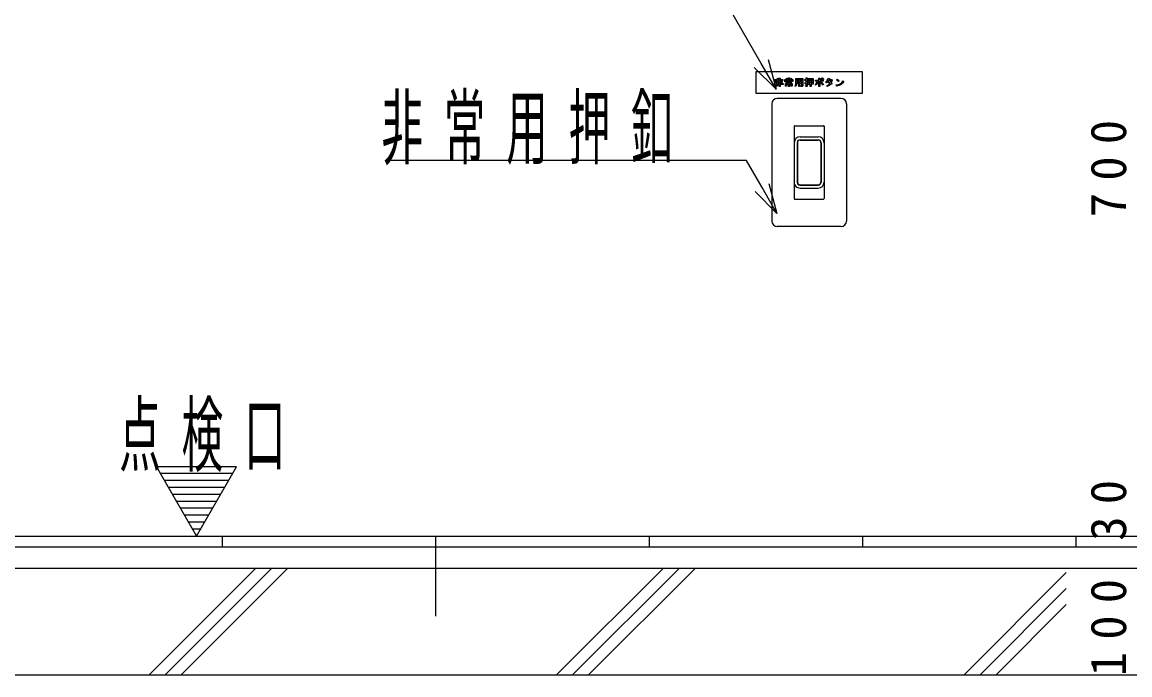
# Model space of a CAD drawing. Units: millimetres, scale not verified. Extents: x -11550 to 0, y -62370 to 8010.
# Drawn here: x -8395 to -7357, y -5268 to -4657 of the extents above; entities that cross this region are included whole.
import ezdxf

# ---------------------------------------------------------------- set-up
doc = ezdxf.new("R2010")
doc.units = ezdxf.units.MM
doc.header["$LTSCALE"] = 30
doc.linetypes.add('USER1', pattern=[4.5, 2.5, -2])
doc.layers.add('layer1', color=4, linetype='Continuous', lineweight=25)
doc.styles.add('ＭＳ ゴシック', font='')
doc.styles.get('ＭＳ ゴシック').set_extended_font_data('MS Gothic')

msp = doc.modelspace()

# ---------------------------------------------------------------- linework, layer by layer
at = {"layer": 'layer1'}
for p, q in [((-7702.42, -4695.48), (-7742.55, -4625.98)), ((-7695.93, -4691.72), (-7688.42, -4719.72)), ((-7688.42, -4719.72), (-7708.92, -4699.23)), ((-7688.42, -4719.72), (-7702.42, -4695.48)), ((-7689.64, -4711.54), (-7689.64, -4710.71)), ((-7689.64, -4710.71), (-7687.23, -4710.71)), ((-7687.23, -4711.54), (-7689.64, -4711.54)), ((-7689.23, -4713.3), (-7689.23, -4712.47)), ((-7689.23, -4712.47), (-7687.23, -4712.47)), ((-7687.23, -4710.71), (-7687.23, -4709.37)), ((-7687.23, -4709.37), (-7686.49, -4709.37)), ((-7687.23, -4712.47), (-7687.23, -4711.54)), ((-7686.49, -4709.37), (-7686.34, -4709.41)), ((-7686.28, -4709.58), (-7686.36, -4709.71)), ((-7686.36, -4709.71), (-7686.36, -4714.45)), ((-7686.34, -4709.41), (-7686.27, -4709.49)), ((-7686.27, -4709.49), (-7686.28, -4709.58)), ((-7685.54, -4717.16), (-7685.54, -4709.37)), ((-7685.54, -4709.37), (-7684.8, -4709.37)), ((-7684.8, -4709.37), (-7684.65, -4709.41)), ((-7684.59, -4709.58), (-7684.67, -4709.71)), ((-7684.67, -4709.71), (-7684.67, -4710.71)), ((-7684.67, -4710.71), (-7682.29, -4710.71)), ((-7682.29, -4711.54), (-7684.67, -4711.54)), ((-7684.67, -4711.54), (-7684.67, -4712.47)), ((-7684.67, -4712.47), (-7682.67, -4712.47)), ((-7684.65, -4709.41), (-7684.58, -4709.49)), ((-7684.58, -4709.49), (-7684.59, -4709.58)), ((-7682.67, -4712.47), (-7682.67, -4713.3)), ((-7682.29, -4710.71), (-7682.29, -4711.54)), ((-7680.35, -4712.61), (-7680.35, -4710.68)), ((-7680.35, -4710.68), (-7678.42, -4710.68)), ((-7679.48, -4712.61), (-7680.35, -4712.61)), ((-7673.59, -4711.41), (-7679.48, -4711.41)), ((-7679.48, -4711.41), (-7679.48, -4712.61)), ((-7679.18, -4709.91), (-7678.54, -4709.37)), ((-7678.95, -4710.11), (-7679.18, -4709.91)), ((-7678.75, -4710.3), (-7678.95, -4710.11)), ((-7678.57, -4710.49), (-7678.75, -4710.3)), ((-7678.73, -4713.82), (-7678.73, -4711.74)), ((-7678.73, -4711.74), (-7674.34, -4711.74)), ((-7678.42, -4710.68), (-7678.57, -4710.49)), ((-7678.54, -4709.37), (-7678.25, -4709.57)), ((-7678.25, -4709.57), (-7677.99, -4709.81)), ((-7677.58, -4710.41), (-7678.1, -4710.68)), ((-7678.1, -4710.68), (-7676.94, -4710.68)), ((-7677.99, -4709.81), (-7677.77, -4710.1)), ((-7675.21, -4712.48), (-7677.86, -4712.48)), ((-7677.86, -4712.48), (-7677.86, -4713.09)), ((-7677.77, -4710.1), (-7677.58, -4710.41)), ((-7676.94, -4710.68), (-7676.94, -4709.16)), ((-7676.94, -4709.16), (-7676.19, -4709.16)), ((-7676.19, -4709.16), (-7676.05, -4709.21)), ((-7675.98, -4709.38), (-7676.07, -4709.5)), ((-7676.07, -4709.5), (-7676.07, -4710.68)), ((-7676.07, -4710.68), (-7674.94, -4710.68)), ((-7676.05, -4709.21), (-7675.98, -4709.28)), ((-7675.98, -4709.28), (-7675.98, -4709.38)), ((-7675.49, -4710.45), (-7674.74, -4709.26)), ((-7674.94, -4710.68), (-7675.49, -4710.45)), ((-7675.21, -4713.09), (-7675.21, -4712.48)), ((-7674.74, -4709.26), (-7674.03, -4709.66)), ((-7674.11, -4709.99), (-7674.65, -4710.68)), ((-7674.65, -4710.68), (-7672.72, -4710.68)), ((-7674.34, -4711.74), (-7674.34, -4713.82)), ((-7673.97, -4709.97), (-7674.11, -4709.99)), ((-7674.03, -4709.66), (-7673.93, -4709.81)), ((-7673.92, -4709.91), (-7673.97, -4709.97)), ((-7673.93, -4709.81), (-7673.92, -4709.91)), ((-7673.59, -4712.48), (-7673.59, -4711.41)), ((-7672.72, -4712.48), (-7673.59, -4712.48)), ((-7672.72, -4710.68), (-7672.72, -4712.48)), ((-7670.06, -4714.18), (-7670.06, -4709.68)), ((-7670.06, -4709.68), (-7663.5, -4709.68)), ((-7669.19, -4710.51), (-7669.19, -4711.61)), ((-7667.3, -4710.51), (-7669.19, -4710.51)), ((-7669.19, -4711.61), (-7667.3, -4711.61)), ((-7669.19, -4712.44), (-7669.19, -4713.54)), ((-7667.3, -4712.44), (-7669.19, -4712.44)), ((-7667.3, -4711.61), (-7667.3, -4710.51)), ((-7667.3, -4713.54), (-7667.3, -4712.44)), ((-7666.43, -4710.51), (-7666.43, -4711.61)), ((-7664.37, -4710.51), (-7666.43, -4710.51)), ((-7666.43, -4711.61), (-7664.37, -4711.61)), ((-7666.43, -4712.44), (-7666.43, -4713.54)), ((-7664.37, -4712.44), (-7666.43, -4712.44)), ((-7664.37, -4711.61), (-7664.37, -4710.51)), ((-7664.37, -4713.54), (-7664.37, -4712.44)), ((-7663.5, -4709.68), (-7663.5, -4716.35)), ((-7661.42, -4711.54), (-7661.42, -4710.71)), ((-7661.42, -4710.71), (-7660.21, -4710.71)), ((-7660.21, -4711.54), (-7661.42, -4711.54)), ((-7660.21, -4710.71), (-7660.21, -4709.16)), ((-7660.21, -4709.16), (-7659.47, -4709.16)), ((-7660.21, -4713.39), (-7660.21, -4711.54)), ((-7659.47, -4709.16), (-7659.33, -4709.18)), ((-7659.27, -4709.35), (-7659.34, -4709.49)), ((-7659.34, -4709.49), (-7659.34, -4710.71)), ((-7659.34, -4710.71), (-7658.45, -4710.71)), ((-7658.45, -4711.54), (-7659.34, -4711.54)), ((-7659.34, -4711.54), (-7659.34, -4713.16)), ((-7659.33, -4709.18), (-7659.27, -4709.24)), ((-7659.27, -4709.24), (-7659.27, -4709.35)), ((-7658.45, -4710.71), (-7658.45, -4711.54)), ((-7658.35, -4715.2), (-7658.35, -4709.64)), ((-7658.35, -4709.64), (-7653.79, -4709.64)), ((-7656.52, -4710.48), (-7657.48, -4710.48)), ((-7657.48, -4710.48), (-7657.48, -4711.71)), ((-7657.48, -4711.71), (-7656.52, -4711.71)), ((-7656.52, -4712.54), (-7657.48, -4712.54)), ((-7657.48, -4712.54), (-7657.48, -4713.71)), ((-7656.52, -4711.71), (-7656.52, -4710.48)), ((-7656.52, -4713.71), (-7656.52, -4712.54)), ((-7654.66, -4710.48), (-7655.65, -4710.48)), ((-7655.65, -4710.48), (-7655.65, -4711.71)), ((-7655.65, -4711.71), (-7654.66, -4711.71)), ((-7654.66, -4712.54), (-7655.65, -4712.54)), ((-7655.65, -4712.54), (-7655.65, -4713.71)), ((-7654.66, -4711.71), (-7654.66, -4710.48)), ((-7654.66, -4713.71), (-7654.66, -4712.54)), ((-7653.79, -4709.64), (-7653.79, -4714.99)), ((-7651.64, -4712.27), (-7651.64, -4711.33)), ((-7651.64, -4711.33), (-7648.54, -4711.33)), ((-7648.54, -4712.27), (-7651.64, -4712.27)), ((-7648.54, -4711.33), (-7648.54, -4709.4)), ((-7648.54, -4709.4), (-7647.73, -4709.4)), ((-7648.54, -4717.06), (-7648.54, -4712.27)), ((-7647.73, -4709.4), (-7647.54, -4709.47)), ((-7647.46, -4709.68), (-7647.57, -4709.82)), ((-7647.57, -4709.82), (-7647.57, -4711.33)), ((-7647.57, -4711.33), (-7644.4, -4711.33)), ((-7644.4, -4712.27), (-7647.57, -4712.27)), ((-7647.57, -4712.27), (-7647.57, -4717.06)), ((-7647.54, -4709.47), (-7647.45, -4709.56)), ((-7647.45, -4709.56), (-7647.46, -4709.68)), ((-7646.54, -4709.98), (-7646.05, -4709.47)), ((-7646.26, -4710.23), (-7646.54, -4709.98)), ((-7645.97, -4710.5), (-7646.26, -4710.23)), ((-7646.05, -4709.47), (-7645.72, -4709.72)), ((-7645.65, -4710.8), (-7645.97, -4710.5)), ((-7645.72, -4709.72), (-7645.41, -4709.99)), ((-7645.31, -4711.13), (-7645.65, -4710.8)), ((-7645.58, -4709.42), (-7645.04, -4708.95)), ((-7645.3, -4709.69), (-7645.58, -4709.42)), ((-7645.41, -4709.99), (-7645.11, -4710.28)), ((-7644.81, -4710.59), (-7645.31, -4711.13)), ((-7645, -4709.99), (-7645.3, -4709.69)), ((-7645.11, -4710.28), (-7644.81, -4710.59)), ((-7645.04, -4708.95), (-7644.72, -4709.21)), ((-7644.69, -4710.3), (-7645, -4709.99)), ((-7644.72, -4709.21), (-7644.41, -4709.49)), ((-7644.36, -4710.65), (-7644.69, -4710.3)), ((-7644.41, -4709.49), (-7644.11, -4709.81)), ((-7644.4, -4711.33), (-7644.4, -4712.27)), ((-7643.81, -4710.15), (-7644.36, -4710.65)), ((-7644.11, -4709.81), (-7643.81, -4710.15)), ((-7641.93, -4713.26), (-7641.13, -4712.31)), ((-7641.13, -4712.31), (-7640.47, -4711.33)), ((-7640.47, -4711.33), (-7639.96, -4710.32)), ((-7639.86, -4712.21), (-7640.25, -4712.75)), ((-7639.96, -4710.32), (-7639.6, -4709.3)), ((-7639.94, -4713.21), (-7639.47, -4712.47)), ((-7639.52, -4711.65), (-7639.86, -4712.21)), ((-7639.6, -4709.3), (-7638.67, -4709.65)), ((-7637.14, -4711.65), (-7639.52, -4711.65)), ((-7639.47, -4712.47), (-7638.93, -4712.71)), ((-7639.01, -4710.58), (-7639.1, -4710.71)), ((-7639.1, -4710.71), (-7636.9, -4710.71)), ((-7638.92, -4710.43), (-7639.01, -4710.58)), ((-7638.84, -4710.26), (-7638.92, -4710.43)), ((-7638.78, -4710.08), (-7638.84, -4710.26)), ((-7638.61, -4709.98), (-7638.78, -4710.08)), ((-7638.67, -4709.65), (-7638.56, -4709.77)), ((-7638.53, -4709.88), (-7638.61, -4709.98)), ((-7638.56, -4709.77), (-7638.53, -4709.88)), ((-7637.5, -4712.88), (-7637.34, -4712.43)), ((-7637.34, -4712.43), (-7637.22, -4712.02)), ((-7637.22, -4712.02), (-7637.14, -4711.65)), ((-7636.9, -4710.71), (-7636.48, -4710.57)), ((-7636.48, -4710.57), (-7636, -4711.04)), ((-7636.27, -4712.11), (-7636.45, -4712.73)), ((-7636.12, -4711.45), (-7636.27, -4712.11)), ((-7636, -4711.38), (-7636.12, -4711.45)), ((-7636, -4711.04), (-7635.94, -4711.17)), ((-7635.94, -4711.29), (-7636, -4711.38)), ((-7635.94, -4711.17), (-7635.94, -4711.29)), ((-7631.92, -4711.03), (-7631.26, -4710.19)), ((-7631.48, -4711.35), (-7631.92, -4711.03)), ((-7631.02, -4711.7), (-7631.48, -4711.35)), ((-7631.26, -4710.19), (-7630.84, -4710.47)), ((-7630.55, -4712.09), (-7631.02, -4711.7)), ((-7630.84, -4710.47), (-7630.38, -4710.82)), ((-7630.07, -4712.51), (-7630.55, -4712.09)), ((-7630.38, -4710.82), (-7629.87, -4711.25)), ((-7629.33, -4711.76), (-7630.07, -4712.51)), ((-7629.87, -4711.25), (-7629.33, -4711.76)), ((-7626.94, -4713.39), (-7625.97, -4711.81)), ((-7625.12, -4712.39), (-7626.2, -4714.11)), ((-7625.97, -4711.81), (-7625.12, -4712.39)), ((-7689.88, -4714.56), (-7687.23, -4713.93)), ((-7689.7, -4715.46), (-7689.88, -4714.56)), ((-7689.58, -4715.53), (-7689.7, -4715.46)), ((-7689.48, -4715.53), (-7689.58, -4715.53)), ((-7689.41, -4715.49), (-7689.48, -4715.53)), ((-7689.47, -4716.5), (-7688.53, -4716.14)), ((-7689.08, -4717.33), (-7689.47, -4716.5)), ((-7689.37, -4715.38), (-7689.41, -4715.49)), ((-7687.26, -4714.75), (-7689.37, -4715.38)), ((-7687.23, -4713.3), (-7689.23, -4713.3)), ((-7687.89, -4716.87), (-7689.08, -4717.33)), ((-7688.53, -4716.14), (-7687.85, -4715.73)), ((-7687.04, -4716.24), (-7687.89, -4716.87)), ((-7687.85, -4715.73), (-7687.43, -4715.27)), ((-7687.43, -4715.27), (-7687.26, -4714.75)), ((-7687.23, -4713.93), (-7687.23, -4713.3)), ((-7686.53, -4715.43), (-7687.04, -4716.24)), ((-7686.36, -4714.45), (-7686.53, -4715.43)), ((-7684.67, -4717.16), (-7685.54, -4717.16)), ((-7682.67, -4713.3), (-7684.67, -4713.3)), ((-7684.67, -4713.3), (-7684.67, -4714.33)), ((-7684.67, -4714.33), (-7681.95, -4714.33)), ((-7681.95, -4715.16), (-7684.67, -4715.16)), ((-7684.67, -4715.16), (-7684.67, -4717.16)), ((-7681.95, -4714.33), (-7681.95, -4715.16)), ((-7679.59, -4716.71), (-7679.59, -4714.19)), ((-7679.59, -4714.19), (-7676.94, -4714.19)), ((-7678.72, -4716.71), (-7679.59, -4716.71)), ((-7676.94, -4713.82), (-7678.73, -4713.82)), ((-7676.94, -4715.02), (-7678.72, -4715.02)), ((-7678.72, -4715.02), (-7678.72, -4716.71)), ((-7677.86, -4713.09), (-7675.21, -4713.09)), ((-7676.94, -4714.19), (-7676.94, -4713.82)), ((-7676.94, -4717.16), (-7676.94, -4715.02)), ((-7676.07, -4717.16), (-7676.94, -4717.16)), ((-7674.34, -4713.82), (-7676.07, -4713.82)), ((-7676.07, -4713.82), (-7676.07, -4714.19)), ((-7676.07, -4714.19), (-7673.28, -4714.19)), ((-7674.15, -4715.02), (-7676.07, -4715.02)), ((-7676.07, -4715.02), (-7676.07, -4717.16)), ((-7674.97, -4715.91), (-7674.19, -4715.91)), ((-7674.82, -4716.75), (-7674.97, -4715.91)), ((-7673.85, -4716.75), (-7674.82, -4716.75)), ((-7674.19, -4715.91), (-7674.17, -4715.91)), ((-7674.17, -4715.91), (-7674.16, -4715.9)), ((-7674.16, -4715.9), (-7674.15, -4715.89)), ((-7674.15, -4715.87), (-7674.15, -4715.02)), ((-7674.15, -4715.89), (-7674.15, -4715.87)), ((-7673.6, -4716.71), (-7673.85, -4716.75)), ((-7673.42, -4716.6), (-7673.6, -4716.71)), ((-7673.31, -4716.43), (-7673.42, -4716.6)), ((-7673.28, -4716.18), (-7673.31, -4716.43)), ((-7673.28, -4714.19), (-7673.28, -4716.18)), ((-7670.99, -4716.59), (-7670.58, -4716.04)), ((-7670.34, -4717.23), (-7670.99, -4716.59)), ((-7670.58, -4716.04), (-7670.29, -4715.45)), ((-7669.86, -4716.63), (-7670.34, -4717.23)), ((-7670.29, -4715.45), (-7670.11, -4714.83)), ((-7670.11, -4714.83), (-7670.06, -4714.18)), ((-7669.51, -4715.95), (-7669.86, -4716.63)), ((-7669.29, -4715.2), (-7669.51, -4715.95)), ((-7669.19, -4714.37), (-7669.29, -4715.2)), ((-7669.19, -4713.54), (-7667.3, -4713.54)), ((-7667.3, -4714.37), (-7669.19, -4714.37)), ((-7667.3, -4716.99), (-7667.3, -4714.37)), ((-7666.43, -4716.99), (-7667.3, -4716.99)), ((-7666.43, -4713.54), (-7664.37, -4713.54)), ((-7664.37, -4714.37), (-7666.43, -4714.37)), ((-7666.43, -4714.37), (-7666.43, -4716.99)), ((-7665.18, -4716.99), (-7665.37, -4716.05)), ((-7665.37, -4716.05), (-7664.42, -4716.05)), ((-7664.14, -4716.99), (-7665.18, -4716.99)), ((-7664.42, -4716.05), (-7664.4, -4716.05)), ((-7664.4, -4716.05), (-7664.38, -4716.04)), ((-7664.38, -4716.04), (-7664.37, -4716.02)), ((-7664.37, -4716), (-7664.37, -4714.37)), ((-7664.37, -4716.02), (-7664.37, -4716)), ((-7663.86, -4716.95), (-7664.14, -4716.99)), ((-7663.66, -4716.83), (-7663.86, -4716.95)), ((-7663.54, -4716.63), (-7663.66, -4716.83)), ((-7663.5, -4716.35), (-7663.54, -4716.63)), ((-7661.49, -4713.73), (-7661.21, -4713.66)), ((-7661.27, -4714.59), (-7661.49, -4713.73)), ((-7661.2, -4714.68), (-7661.27, -4714.59)), ((-7661.21, -4713.66), (-7660.91, -4713.58)), ((-7661.11, -4714.7), (-7661.2, -4714.68)), ((-7661.01, -4714.65), (-7661.11, -4714.7)), ((-7660.89, -4714.52), (-7661.01, -4714.65)), ((-7660.91, -4713.58), (-7660.57, -4713.49)), ((-7660.69, -4714.45), (-7660.89, -4714.52)), ((-7660.71, -4717.23), (-7660.87, -4716.4)), ((-7660.87, -4716.4), (-7660.26, -4716.4)), ((-7659.98, -4717.23), (-7660.71, -4717.23)), ((-7660.51, -4714.38), (-7660.69, -4714.45)), ((-7660.57, -4713.49), (-7660.21, -4713.39)), ((-7660.35, -4714.32), (-7660.51, -4714.38)), ((-7660.21, -4714.27), (-7660.35, -4714.32)), ((-7660.26, -4716.4), (-7660.24, -4716.39)), ((-7660.24, -4716.39), (-7660.22, -4716.38)), ((-7660.22, -4716.38), (-7660.21, -4716.37)), ((-7660.21, -4716.35), (-7660.21, -4714.27)), ((-7660.21, -4716.37), (-7660.21, -4716.35)), ((-7659.7, -4717.19), (-7659.98, -4717.23)), ((-7659.5, -4717.07), (-7659.7, -4717.19)), ((-7659.38, -4716.87), (-7659.5, -4717.07)), ((-7659.34, -4716.59), (-7659.38, -4716.87)), ((-7659.34, -4713.16), (-7659.17, -4713.09)), ((-7659.1, -4713.91), (-7659.34, -4714)), ((-7659.34, -4714), (-7659.34, -4716.59)), ((-7659.17, -4713.09), (-7658.98, -4713.02)), ((-7658.86, -4713.82), (-7659.1, -4713.91)), ((-7658.98, -4713.02), (-7658.77, -4712.95)), ((-7658.62, -4713.74), (-7658.86, -4713.82)), ((-7658.77, -4712.95), (-7658.54, -4712.88)), ((-7658.38, -4713.65), (-7658.62, -4713.74)), ((-7658.54, -4712.88), (-7658.38, -4713.65)), ((-7657.48, -4715.2), (-7658.35, -4715.2)), ((-7657.48, -4713.71), (-7656.52, -4713.71)), ((-7656.52, -4714.54), (-7657.48, -4714.54)), ((-7657.48, -4714.54), (-7657.48, -4715.2)), ((-7656.52, -4717.2), (-7656.52, -4714.54)), ((-7655.65, -4717.2), (-7656.52, -4717.2)), ((-7655.65, -4713.71), (-7654.66, -4713.71)), ((-7654.66, -4714.54), (-7655.65, -4714.54)), ((-7655.65, -4714.54), (-7655.65, -4717.2)), ((-7654.66, -4714.99), (-7654.66, -4714.54)), ((-7653.79, -4714.99), (-7654.66, -4714.99)), ((-7651.78, -4715.55), (-7651.36, -4714.89)), ((-7650.9, -4716.02), (-7651.78, -4715.55)), ((-7651.36, -4714.89), (-7650.97, -4714.21)), ((-7650.97, -4714.21), (-7650.61, -4713.52)), ((-7650.5, -4715.39), (-7650.9, -4716.02)), ((-7650.61, -4713.52), (-7650.29, -4712.81)), ((-7650.14, -4714.78), (-7650.5, -4715.39)), ((-7650.29, -4712.81), (-7649.43, -4713.24)), ((-7649.83, -4714.2), (-7650.14, -4714.78)), ((-7649.56, -4713.64), (-7649.83, -4714.2)), ((-7649.41, -4713.58), (-7649.56, -4713.64)), ((-7649.43, -4713.24), (-7649.35, -4713.38)), ((-7649.34, -4713.49), (-7649.41, -4713.58)), ((-7649.35, -4713.38), (-7649.34, -4713.49)), ((-7647.57, -4717.06), (-7648.54, -4717.06)), ((-7646.75, -4713.45), (-7646, -4712.81)), ((-7646.24, -4714.04), (-7646.75, -4713.45)), ((-7645.77, -4714.65), (-7646.24, -4714.04)), ((-7646, -4712.81), (-7645.39, -4713.47)), ((-7645.33, -4715.27), (-7645.77, -4714.65)), ((-7645.39, -4713.47), (-7644.86, -4714.12)), ((-7644.93, -4715.92), (-7645.33, -4715.27)), ((-7644.05, -4715.34), (-7644.93, -4715.92)), ((-7644.86, -4714.12), (-7644.41, -4714.74)), ((-7644.41, -4714.74), (-7644.05, -4715.34)), ((-7641.18, -4713.78), (-7641.93, -4713.26)), ((-7641.21, -4716.43), (-7640.24, -4715.95)), ((-7640.34, -4717.13), (-7641.21, -4716.43)), ((-7640.69, -4713.28), (-7641.18, -4713.78)), ((-7640.25, -4712.75), (-7640.69, -4713.28)), ((-7639.43, -4716.62), (-7640.34, -4717.13)), ((-7640.24, -4715.95), (-7639.42, -4715.42)), ((-7639.5, -4713.46), (-7639.94, -4713.21)), ((-7639.07, -4713.71), (-7639.5, -4713.46)), ((-7638.65, -4716.06), (-7639.43, -4716.62)), ((-7639.42, -4715.42), (-7638.76, -4714.84)), ((-7638.66, -4713.96), (-7639.07, -4713.71)), ((-7638.93, -4712.71), (-7638.46, -4712.94)), ((-7638.76, -4714.84), (-7638.25, -4714.2)), ((-7638.25, -4714.2), (-7638.66, -4713.96)), ((-7637.99, -4715.43), (-7638.65, -4716.06)), ((-7638.46, -4712.94), (-7638.05, -4713.16)), ((-7638.05, -4713.16), (-7637.71, -4713.36)), ((-7637.45, -4714.75), (-7637.99, -4715.43)), ((-7637.71, -4713.36), (-7637.5, -4712.88)), ((-7636.69, -4715.3), (-7637.45, -4714.75)), ((-7636.67, -4713.32), (-7636.93, -4713.87)), ((-7636.93, -4713.87), (-7636.1, -4714.43)), ((-7636.1, -4714.43), (-7636.69, -4715.3)), ((-7636.45, -4712.73), (-7636.67, -4713.32)), ((-7632.06, -4715.5), (-7629.98, -4715.23)), ((-7631.77, -4716.52), (-7632.06, -4715.5)), ((-7631.65, -4716.68), (-7631.77, -4716.52)), ((-7631.52, -4716.73), (-7631.65, -4716.68)), ((-7631.4, -4716.67), (-7631.52, -4716.73)), ((-7631.28, -4716.5), (-7631.4, -4716.67)), ((-7629.28, -4716.17), (-7631.28, -4716.5)), ((-7629.98, -4715.23), (-7628.28, -4714.53)), ((-7627.59, -4715.37), (-7629.28, -4716.17)), ((-7628.28, -4714.53), (-7626.94, -4713.39)), ((-7626.2, -4714.11), (-7627.59, -4715.37)), ((-7718.2, -4786.55), (-8049.59, -4786.55)), ((-7716.2, -4786.55), (-7718.2, -4786.55)), ((-7701.66, -4811.73), (-7716.2, -4786.55)), ((-7687.66, -4835.98), (-7708.16, -4815.49)), ((-7687.66, -4835.98), (-7701.66, -4811.73)), ((-7695.16, -4807.98), (-7687.66, -4835.98)), ((-8194, -5073.32), (-8269, -5073.32)), ((-8269, -5073.32), (-8231.5, -5138.27)), ((-8231.5, -5138.27), (-8194, -5073.32)), ((-8197.75, -5079.81), (-8265.25, -5079.81)), ((-8201.5, -5086.31), (-8261.5, -5086.31)), ((-8205.25, -5092.81), (-8257.75, -5092.81)), ((-8209, -5099.3), (-8254, -5099.3)), ((-8212.75, -5105.8), (-8250.25, -5105.8)), ((-8216.5, -5112.29), (-8246.5, -5112.29)), ((-8220.25, -5118.79), (-8242.75, -5118.79)), ((-8224, -5125.28), (-8239, -5125.28)), ((-8227.75, -5131.78), (-8235.25, -5131.78)), ((-8757.5, -5148.27), (-6407.5, -5148.27)), ((-8207.5, -5138.27), (-8207.5, -5148.27)), ((-8007.5, -5138.27), (-8007.5, -5148.27)), ((-7807.5, -5138.27), (-7807.5, -5148.27)), ((-7607.5, -5138.27), (-7607.5, -5148.27)), ((-7407.5, -5138.27), (-7407.5, -5148.27)), ((-8275.96, -5268.27), (-8175.96, -5168.27)), ((-8260.96, -5268.27), (-8160.96, -5168.27)), ((-8245.96, -5268.27), (-8145.96, -5168.27)), ((-7894.12, -5268.27), (-7794.12, -5168.27)), ((-7879.12, -5268.27), (-7779.12, -5168.27)), ((-7864.12, -5268.27), (-7764.12, -5168.27)), ((-7512.29, -5268.27), (-7416.52, -5172.51)), ((-7497.29, -5268.27), (-7416.52, -5187.51)), ((-7482.29, -5268.27), (-7416.52, -5202.51))]:
    msp.add_line(p, q, dxfattribs=at)
at = {"layer": 'layer1', "color": 3}
for p, q in [((-7607.5, -4703.27), (-7707.5, -4703.27)), ((-7707.5, -4703.27), (-7707.5, -4723.27)), ((-7607.5, -4723.27), (-7607.5, -4703.27)), ((-7707.5, -4723.27), (-7607.5, -4723.27)), ((-7692.5, -4733.27), (-7692.5, -4843.27)), ((-7627.5, -4728.27), (-7687.5, -4728.27)), ((-7622.5, -4733.27), (-7622.5, -4843.27)), ((-7671, -4753.92), (-7644, -4753.92)), ((-7671.5, -4754.42), (-7671.5, -4822.12)), ((-7666, -4764.27), (-7649, -4764.27)), ((-7643.5, -4754.42), (-7643.5, -4822.12)), ((-7668.75, -4769.77), (-7668.75, -4806.77)), ((-7668.5, -4769.77), (-7668.5, -4806.77)), ((-7666.05, -4767.07), (-7648.95, -4767.07)), ((-7666, -4767.27), (-7649, -4767.27)), ((-7646.5, -4769.77), (-7646.5, -4806.77)), ((-7646.25, -4769.77), (-7646.25, -4806.77)), ((-7666.05, -4809.47), (-7648.95, -4809.47)), ((-7666, -4809.27), (-7649, -4809.27)), ((-7666, -4812.27), (-7649, -4812.27)), ((-7671, -4822.62), (-7644, -4822.62)), ((-7627.5, -4848.27), (-7687.5, -4848.27)), ((-8757.5, -5138.27), (-6407.5, -5138.27))]:
    msp.add_line(p, q, dxfattribs=at)
at = {"layer": 'layer1', "linetype": 'USER1'}
msp.add_line((-8007.5, -5138.27), (-8007.5, -5268.27), dxfattribs=at)
at = {"layer": 'layer1', "color": 20}
for p, q in [((-8757.5, -5168.27), (-6407.5, -5168.27)), ((-8737.5, -5268.27), (-6427.5, -5268.27))]:
    msp.add_line(p, q, dxfattribs=at)
at = {"layer": 'layer1', "color": 3}
for centre, radius, start, end in [((-7687.5, -4733.27), 5, 90, 180), ((-7627.5, -4733.27), 5, 0, 90), ((-7671, -4754.42), 0.5, 89.99999, 179.99997), ((-7644, -4754.42), 0.5, 0, 89.99998), ((-7666, -4769.77), 5.5, 89.99998, 179.99997), ((-7649, -4769.77), 5.5, 0, 89.99998), ((-7666.05, -4769.77), 2.7, 89.99998, 179.99997), ((-7666, -4769.77), 2.5, 89.99998, 179.99997), ((-7649, -4769.77), 2.5, 0, 89.99998), ((-7648.95, -4769.77), 2.7, 0, 89.99998), ((-7666, -4806.77), 5.5, 179.99997, 270), ((-7666.05, -4806.77), 2.7, 179.99997, 270), ((-7666, -4806.77), 2.5, 179.99997, 270), ((-7649, -4806.77), 2.5, 270.00003, 0), ((-7649, -4806.77), 5.5, 270.00003, 0), ((-7648.95, -4806.77), 2.7, 270.00003, 0), ((-7671, -4822.12), 0.5, 179.99997, 270), ((-7644, -4822.12), 0.5, 270.00003, 0), ((-7687.5, -4843.27), 5, 180, 270), ((-7627.5, -4843.27), 5, 270, 0)]:
    msp.add_arc(centre, radius, start, end, dxfattribs=at)

# ---------------------------------------------------------------- texts
at = {"layer": 'layer1', "color": 2, "char_height": 57.18, "attachment_point": 7, "style": 'ＭＳ ゴシック'}
for s, insert in [('\\T1.5;\\W0.5;非常用押釦', (-8058.35, -4791.05)), ('\\T1.5;\\W0.5;点検口', (-8304.09, -5078.35))]:
    msp.add_mtext(s, dxfattribs=dict(at, insert=insert))
at = {"layer": 'layer1', "color": 3, "char_height": 33.5, "attachment_point": 5, "rotation": 90, "style": 'ＭＳ ゴシック'}
for s, insert in [('\\T1.5;700', (-7376.91, -4788.27)), ('\\T1.5;30', (-7376.91, -5108.43)), ('\\T1.5;100', (-7376.91, -5218.27))]:
    msp.add_mtext(s, dxfattribs=dict(at, insert=insert))

doc.saveas('drawing.dxf')
